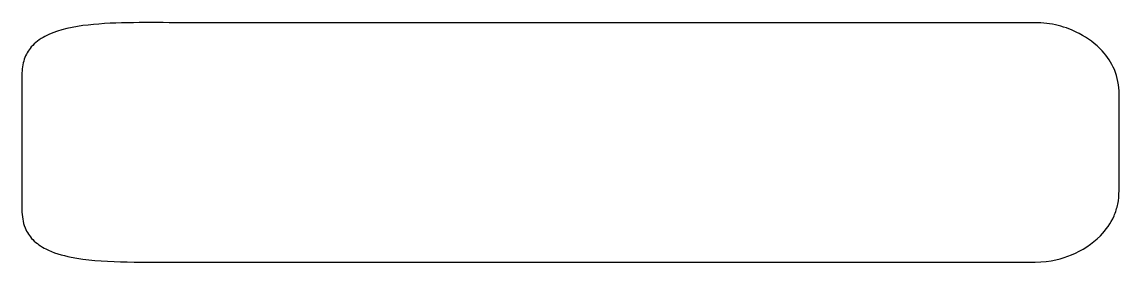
# Model space of a CAD drawing. Header units: millimetres. Extents: x -40.8 to -18.1, y 3.4 to 8.4.
import ezdxf

# ---------------------------------------------------------------- set-up
doc = ezdxf.new("R2010")
doc.units = ezdxf.units.MM
doc.layers.get('0').update_dxf_attribs({"linetype": 'CONTINUOUS'})

msp = doc.modelspace()

# ---------------------------------------------------------------- linework, layer by layer
for p, q in [((-19.833, 8.426), (-37.665, 8.426)), ((-40.837, 7.346), (-40.837, 4.546)), ((-18.092, 4.946), (-18.092, 6.946)), ((-37.665, 3.465), (-19.833, 3.465))]:
    msp.add_line(p, q)
for points, knots in [([(-37.665, 8.426), (-38.315, 8.426), (-39.003, 8.441), (-39.887, 8.322), (-40.154, 8.253), (-40.468, 8.086), (-40.566, 8.015), (-40.709, 7.847), (-40.756, 7.763), (-40.823, 7.566), (-40.837, 7.456), (-40.837, 7.346)], [0, 0, 0, 0, 0.1951143, 0.1951143, 0.3031259, 0.3031259, 0.3591314, 0.3591314, 0.4045722, 0.4045722, 0.4553891, 0.4553891, 0.4553891, 0.4553891]), ([(-18.092, 6.946), (-18.092, 7.122), (-18.121, 7.29), (-18.249, 7.597), (-18.336, 7.726), (-18.577, 7.986), (-18.742, 8.107), (-19.055, 8.272), (-19.202, 8.329), (-19.511, 8.407), (-19.67, 8.426), (-19.833, 8.426)], [0, 0, 0, 0, 0.0528006, 0.0528006, 0.0997468, 0.0997468, 0.1595775, 0.1595775, 0.2064352, 0.2064352, 0.2551948, 0.2551948, 0.2551948, 0.2551948]), ([(-19.833, 3.465), (-19.51, 3.465), (-19.262, 3.54), (-18.859, 3.707), (-18.648, 3.842), (-18.362, 4.13), (-18.264, 4.267), (-18.162, 4.501), (-18.136, 4.583), (-18.1, 4.76), (-18.092, 4.852), (-18.092, 4.946)], [0, 0, 0, 0, 0.0967, 0.0967, 0.2148611, 0.2148611, 0.2977713, 0.2977713, 0.3405398, 0.3405398, 0.3865078, 0.3865078, 0.3865078, 0.3865078]), ([(-40.837, 4.546), (-40.837, 4.42), (-40.819, 4.294), (-40.734, 4.084), (-40.68, 4.002), (-40.533, 3.851), (-40.44, 3.788), (-40.189, 3.66), (-40.009, 3.606), (-39.206, 3.446), (-38.411, 3.465), (-37.665, 3.465)], [0, 0, 0, 0, 0.0377799, 0.0377799, 0.0678801, 0.0678801, 0.1010331, 0.1010331, 0.1525469, 0.1525469, 0.3126282, 0.3126282, 0.3126282, 0.3126282])]:
    msp.add_open_spline(points, degree=3, knots=knots)

doc.saveas('drawing.dxf')
